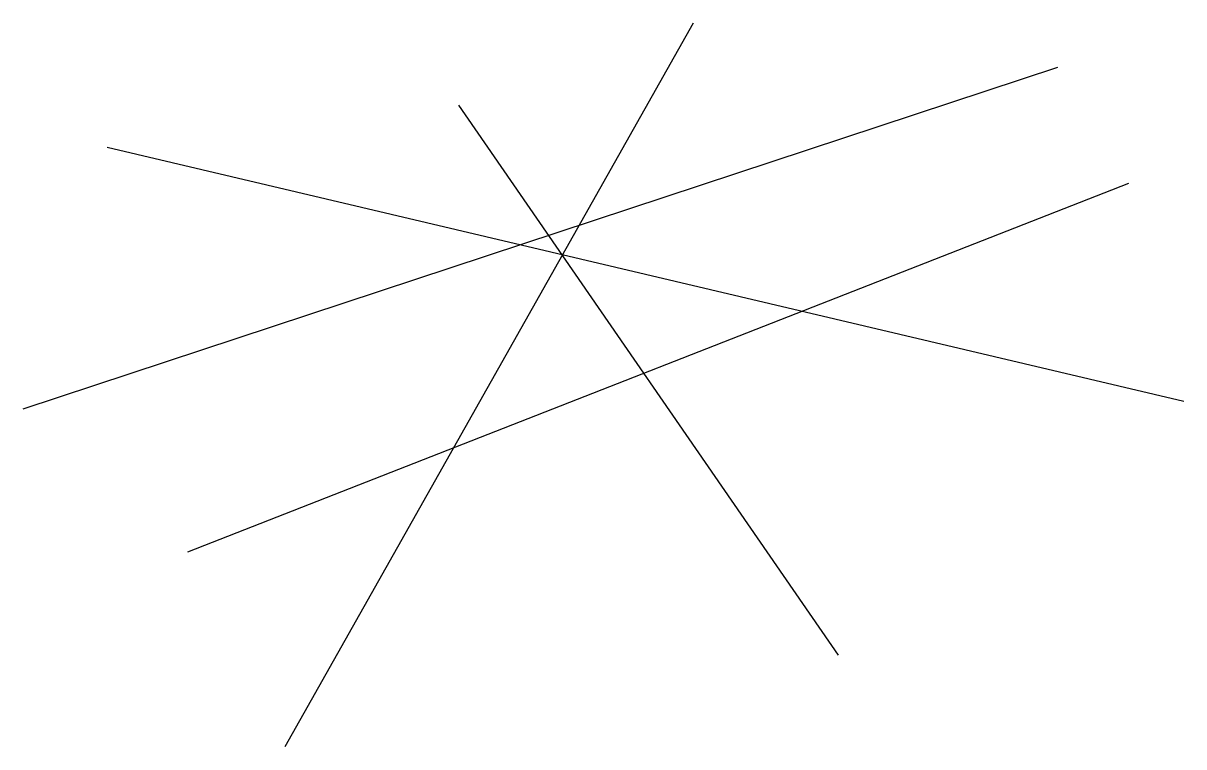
# Model space of a CAD drawing. Extents: x 94 to 702, y 316 to 695.
import ezdxf

# ---------------------------------------------------------------- set-up
doc = ezdxf.new("R2010")
doc.units = 0

msp = doc.modelspace()

# ---------------------------------------------------------------- linework, layer by layer
at = {"layer": 'layer-1', "color": 50}
for p, q in [((445, 695), (231, 316)), ((94, 493), (636, 672))]:
    msp.add_line(p, q, dxfattribs=at)
at = {"layer": 'layer-1', "color": 160}
for p, q in [((322, 652), (521, 364)), ((673, 611), (180, 418))]:
    msp.add_line(p, q, dxfattribs=at)
at = {"layer": 'layer-1', "color": 20}
msp.add_line((138, 630), (702, 497), dxfattribs=at)

doc.saveas('drawing.dxf')
